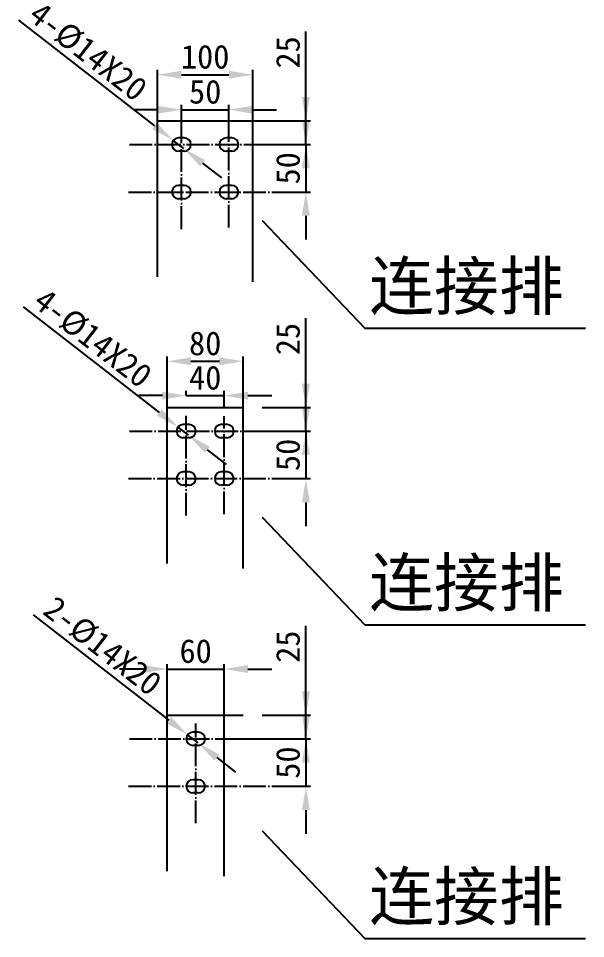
# Model space of a CAD drawing. Header units: millimetres. Extents: x 574498 to 1170950, y -60215 to -53982.
# Drawn here: x 585439 to 586036, y -59039 to -58070 of the extents above; entities that cross this region are included whole.
import ezdxf

# ---------------------------------------------------------------- set-up
doc = ezdxf.new("R2010")
doc.units = ezdxf.units.MM
doc.linetypes.add('ACAD_ISO04W100', pattern=[30, 24, -3, 0, -3])
doc.layers.add('01', color=7, linetype='Continuous')
doc.styles.get("Standard").update_dxf_attribs({"font": ''})
doc.styles.get('Standard').set_extended_font_data('NSimSun')
doc.dimstyles.new('ISO-25', dxfattribs={"dimtxt": 2.5, "dimasz": 2.5, "dimexe": 1.25, "dimexo": 0.625, "dimtad": 1, "dimtxsty": 'Standard', "dimcen": 2.5, "dimadec": 0, "dimazin": 0, "dimtfac": 1, "dimtmove": 0, "dimatfit": 3, "dimfxl": 1, "dimarcsym": 0})

# ---------------------------------------------------------------- blocks, each defined once
blk = doc.blocks.new('*D341')
at = {"layer": '01', "color": 0, "lineweight": -2}
for p, q in [((585585.88, -58177.54), (585585.88, -58124.03)), ((585685.88, -58177.54), (585685.88, -58124.03)), ((585610.88, -58129.03), (585660.88, -58129.03))]:
    blk.add_line(p, q, dxfattribs=at)
at = {"layer": '01', "color": 0}
for points in [[(585610.88, -58124.86), (585610.88, -58133.2), (585585.88, -58129.03)], [(585660.88, -58124.86), (585660.88, -58133.2), (585685.88, -58129.03)]]:
    blk.add_solid(points, dxfattribs=at)
at = {"layer": 'Defpoints', "color": 0}
for p in [(585685.88, -58129.03), (585585.88, -58177.54), (585685.88, -58177.54)]:
    blk.add_point(p, dxfattribs=at)
at = {"layer": '01', "color": 0, "insert": (585635.88, -58110.28), "char_height": 25, "attachment_point": 5}
blk.add_mtext('100', dxfattribs=at)
blk = doc.blocks.new('*D342')
at = {"layer": '01', "color": 0, "lineweight": -2}
for p, q in [((585585.88, -58165.85), (585560.88, -58165.85)), ((585610.88, -58177.54), (585610.88, -58160.85)), ((585610.88, -58165.85), (585660.88, -58165.85)), ((585660.88, -58177.54), (585660.88, -58160.85)), ((585685.88, -58165.85), (585710.88, -58165.85))]:
    blk.add_line(p, q, dxfattribs=at)
at = {"layer": '01', "color": 0}
for points in [[(585585.88, -58161.68), (585585.88, -58170.02), (585610.88, -58165.85)], [(585685.88, -58161.68), (585685.88, -58170.02), (585660.88, -58165.85)]]:
    blk.add_solid(points, dxfattribs=at)
at = {"layer": 'Defpoints', "color": 0}
for p in [(585660.88, -58165.85), (585610.88, -58177.54), (585660.88, -58177.54)]:
    blk.add_point(p, dxfattribs=at)
at = {"layer": '01', "color": 0, "insert": (585635.88, -58147.1), "char_height": 25, "attachment_point": 5}
blk.add_mtext('50', dxfattribs=at)
blk = doc.blocks.new('*D343')
at = {"layer": '01', "color": 0, "lineweight": -2}
for p, q in [((585741.87, -58152.54), (585741.87, -58083.51)), ((585695.88, -58177.54), (585746.87, -58177.54)), ((585741.87, -58202.54), (585741.87, -58177.54)), ((585714.88, -58202.54), (585746.87, -58202.54)), ((585741.87, -58227.54), (585741.87, -58252.54))]:
    blk.add_line(p, q, dxfattribs=at)
at = {"layer": '01', "color": 0}
for points in [[(585737.71, -58152.54), (585746.04, -58152.54), (585741.87, -58177.54)], [(585737.71, -58227.54), (585746.04, -58227.54), (585741.87, -58202.54)]]:
    blk.add_solid(points, dxfattribs=at)
at = {"layer": 'Defpoints', "color": 0}
for p in [(585695.88, -58177.54), (585714.88, -58202.54), (585741.87, -58202.54)]:
    blk.add_point(p, dxfattribs=at)
at = {"layer": '01', "color": 0, "insert": (585723.12, -58105.53), "char_height": 25, "attachment_point": 5, "rotation": 90}
blk.add_mtext('25', dxfattribs=at)
blk = doc.blocks.new('*D344')
at = {"layer": '01', "color": 0, "lineweight": -2}
for p, q in [((585741.87, -58177.54), (585741.87, -58152.54)), ((585685.88, -58202.54), (585746.87, -58202.54)), ((585741.87, -58202.54), (585741.87, -58252.54)), ((585712.26, -58252.54), (585746.87, -58252.54)), ((585741.87, -58277.54), (585741.87, -58302.54))]:
    blk.add_line(p, q, dxfattribs=at)
at = {"layer": '01', "color": 0}
for points in [[(585737.71, -58177.54), (585746.04, -58177.54), (585741.87, -58202.54)], [(585737.71, -58277.54), (585746.04, -58277.54), (585741.87, -58252.54)]]:
    blk.add_solid(points, dxfattribs=at)
at = {"layer": 'Defpoints', "color": 0}
for p in [(585685.88, -58202.54), (585712.26, -58252.54), (585741.87, -58252.54)]:
    blk.add_point(p, dxfattribs=at)
at = {"layer": '01', "color": 0, "insert": (585723.12, -58227.54), "char_height": 25, "attachment_point": 5, "rotation": 90}
blk.add_mtext('50', dxfattribs=at)
blk = doc.blocks.new('*D356')
at = {"layer": '01', "color": 0, "lineweight": -2}
for p, q in [((585595.88, -58479.27), (585595.88, -58425.76)), ((585675.88, -58479.27), (585675.88, -58425.76)), ((585620.88, -58430.76), (585650.88, -58430.76))]:
    blk.add_line(p, q, dxfattribs=at)
at = {"layer": '01', "color": 0}
for points in [[(585620.88, -58426.6), (585620.88, -58434.93), (585595.88, -58430.76)], [(585650.88, -58426.6), (585650.88, -58434.93), (585675.88, -58430.76)]]:
    blk.add_solid(points, dxfattribs=at)
at = {"layer": 'Defpoints', "color": 0}
for p in [(585675.88, -58430.76), (585595.88, -58479.27), (585675.88, -58479.27)]:
    blk.add_point(p, dxfattribs=at)
at = {"layer": '01', "color": 0, "insert": (585635.88, -58412.01), "char_height": 25, "attachment_point": 5}
blk.add_mtext('80', dxfattribs=at)
blk = doc.blocks.new('*D357')
at = {"layer": '01', "color": 0, "lineweight": -2}
for p, q in [((585615.88, -58466.92), (585615.88, -58461.92)), ((585655.88, -58479.27), (585655.88, -58461.92)), ((585590.88, -58466.92), (585565.88, -58466.92)), ((585615.88, -58466.92), (585655.88, -58466.92)), ((585680.88, -58466.92), (585705.88, -58466.92))]:
    blk.add_line(p, q, dxfattribs=at)
at = {"layer": '01', "color": 0}
for points in [[(585590.88, -58462.76), (585590.88, -58471.09), (585615.88, -58466.92)], [(585680.88, -58462.76), (585680.88, -58471.09), (585655.88, -58466.92)]]:
    blk.add_solid(points, dxfattribs=at)
at = {"layer": 'Defpoints', "color": 0}
for p in [(585615.88, -58466.92), (585655.88, -58466.92), (585655.88, -58479.27)]:
    blk.add_point(p, dxfattribs=at)
at = {"layer": '01', "color": 0, "insert": (585635.88, -58448.17), "char_height": 25, "attachment_point": 5}
blk.add_mtext('40', dxfattribs=at)
blk = doc.blocks.new('*D358')
at = {"layer": '01', "color": 0, "lineweight": -2}
for p, q in [((585741.87, -58454.27), (585741.87, -58385.24)), ((585695.88, -58479.27), (585746.87, -58479.27)), ((585741.87, -58504.27), (585741.87, -58479.27)), ((585714.88, -58504.27), (585746.87, -58504.27)), ((585741.87, -58529.27), (585741.87, -58554.27))]:
    blk.add_line(p, q, dxfattribs=at)
at = {"layer": '01', "color": 0}
for points in [[(585737.71, -58454.27), (585746.04, -58454.27), (585741.87, -58479.27)], [(585737.71, -58529.27), (585746.04, -58529.27), (585741.87, -58504.27)]]:
    blk.add_solid(points, dxfattribs=at)
at = {"layer": 'Defpoints', "color": 0}
for p in [(585695.88, -58479.27), (585714.88, -58504.27), (585741.87, -58504.27)]:
    blk.add_point(p, dxfattribs=at)
at = {"layer": '01', "color": 0, "insert": (585723.12, -58407.26), "char_height": 25, "attachment_point": 5, "rotation": 90}
blk.add_mtext('25', dxfattribs=at)
blk = doc.blocks.new('*D359')
at = {"layer": '01', "color": 0, "lineweight": -2}
for p, q in [((585741.87, -58479.27), (585741.87, -58454.27)), ((585675.88, -58504.27), (585746.87, -58504.27)), ((585741.87, -58504.27), (585741.87, -58554.27)), ((585712.26, -58554.27), (585746.87, -58554.27)), ((585741.87, -58579.27), (585741.87, -58604.27))]:
    blk.add_line(p, q, dxfattribs=at)
at = {"layer": '01', "color": 0}
for points in [[(585737.71, -58479.27), (585746.04, -58479.27), (585741.87, -58504.27)], [(585737.71, -58579.27), (585746.04, -58579.27), (585741.87, -58554.27)]]:
    blk.add_solid(points, dxfattribs=at)
at = {"layer": 'Defpoints', "color": 0}
for p in [(585675.88, -58504.27), (585712.26, -58554.27), (585741.87, -58554.27)]:
    blk.add_point(p, dxfattribs=at)
at = {"layer": '01', "color": 0, "insert": (585723.12, -58529.27), "char_height": 25, "attachment_point": 5, "rotation": 90}
blk.add_mtext('50', dxfattribs=at)
blk = doc.blocks.new('*D360')
at = {"layer": '01', "color": 0, "lineweight": -2}
for p, q in [((585439.39, -58071.6), (585582.62, -58182.9)), ((585613.41, -58206.83), (585602.36, -58198.24)), ((585633.15, -58222.17), (585652.89, -58237.51))]:
    blk.add_line(p, q, dxfattribs=at)
at = {"layer": '01', "color": 0}
for points in [[(585585.17, -58179.61), (585580.06, -58186.19), (585602.36, -58198.24)], [(585635.71, -58218.88), (585630.59, -58225.46), (585613.41, -58206.83)]]:
    blk.add_solid(points, dxfattribs=at)
at = {"layer": 'Defpoints', "color": 0}
for p in [(585602.36, -58198.24), (585613.41, -58206.83)]:
    blk.add_point(p, dxfattribs=at)
at = {"layer": '01', "color": 0, "insert": (585512.64, -58104.78), "char_height": 25, "attachment_point": 5, "rotation": 322.14921}
blk.add_mtext('4-%%C14X20', dxfattribs=at)
blk = doc.blocks.new('*D361')
at = {"layer": '01', "color": 0, "lineweight": -2}
for p, q in [((585444.39, -58373.33), (585587.62, -58484.64)), ((585618.41, -58508.57), (585607.36, -58499.98)), ((585638.15, -58523.91), (585657.89, -58539.25))]:
    blk.add_line(p, q, dxfattribs=at)
at = {"layer": '01', "color": 0}
for points in [[(585590.17, -58481.35), (585585.06, -58487.93), (585607.36, -58499.98)], [(585640.71, -58520.62), (585635.59, -58527.2), (585618.41, -58508.57)]]:
    blk.add_solid(points, dxfattribs=at)
at = {"layer": 'Defpoints', "color": 0}
for p in [(585607.36, -58499.98), (585618.41, -58508.57)]:
    blk.add_point(p, dxfattribs=at)
at = {"layer": '01', "color": 0, "insert": (585517.64, -58406.51), "char_height": 25, "attachment_point": 5, "rotation": 322.14921}
blk.add_mtext('4-%%C14X20', dxfattribs=at)
blk = doc.blocks.new('*D369')
at = {"layer": '01', "color": 0, "lineweight": -2}
for p, q in [((585570.88, -58754.72), (585545.88, -58754.72)), ((585595.88, -58803.22), (585595.88, -58749.72)), ((585595.88, -58754.72), (585655.88, -58754.72)), ((585655.88, -58803.22), (585655.88, -58749.72)), ((585680.88, -58754.72), (585705.88, -58754.72))]:
    blk.add_line(p, q, dxfattribs=at)
at = {"layer": '01', "color": 0}
for points in [[(585570.88, -58750.55), (585570.88, -58758.88), (585595.88, -58754.72)], [(585680.88, -58750.55), (585680.88, -58758.88), (585655.88, -58754.72)]]:
    blk.add_solid(points, dxfattribs=at)
at = {"layer": 'Defpoints', "color": 0}
for p in [(585655.88, -58754.72), (585595.88, -58803.22), (585655.88, -58803.22)]:
    blk.add_point(p, dxfattribs=at)
at = {"layer": '01', "color": 0, "insert": (585625.88, -58735.97), "char_height": 25, "attachment_point": 5}
blk.add_mtext('60', dxfattribs=at)
blk = doc.blocks.new('*D370')
at = {"layer": '01', "color": 0, "lineweight": -2}
for p, q in [((585741.87, -58778.22), (585741.87, -58709.2)), ((585695.88, -58803.22), (585746.87, -58803.22)), ((585741.87, -58828.22), (585741.87, -58803.22)), ((585714.88, -58828.22), (585746.87, -58828.22)), ((585741.87, -58853.22), (585741.87, -58878.22))]:
    blk.add_line(p, q, dxfattribs=at)
at = {"layer": '01', "color": 0}
for points in [[(585737.71, -58778.22), (585746.04, -58778.22), (585741.87, -58803.22)], [(585737.71, -58853.22), (585746.04, -58853.22), (585741.87, -58828.22)]]:
    blk.add_solid(points, dxfattribs=at)
at = {"layer": 'Defpoints', "color": 0}
for p in [(585695.88, -58803.22), (585714.88, -58828.22), (585741.87, -58828.22)]:
    blk.add_point(p, dxfattribs=at)
at = {"layer": '01', "color": 0, "insert": (585723.12, -58731.21), "char_height": 25, "attachment_point": 5, "rotation": 90}
blk.add_mtext('25', dxfattribs=at)
blk = doc.blocks.new('*D371')
at = {"layer": '01', "color": 0, "lineweight": -2}
for p, q in [((585741.87, -58803.22), (585741.87, -58778.22)), ((585655.88, -58828.22), (585746.87, -58828.22)), ((585741.87, -58828.22), (585741.87, -58878.22)), ((585712.26, -58878.22), (585746.87, -58878.22)), ((585741.87, -58903.22), (585741.87, -58928.22))]:
    blk.add_line(p, q, dxfattribs=at)
at = {"layer": '01', "color": 0}
for points in [[(585737.71, -58803.22), (585746.04, -58803.22), (585741.87, -58828.22)], [(585737.71, -58903.22), (585746.04, -58903.22), (585741.87, -58878.22)]]:
    blk.add_solid(points, dxfattribs=at)
at = {"layer": 'Defpoints', "color": 0}
for p in [(585655.88, -58828.22), (585712.26, -58878.22), (585741.87, -58878.22)]:
    blk.add_point(p, dxfattribs=at)
at = {"layer": '01', "color": 0, "insert": (585723.12, -58853.22), "char_height": 25, "attachment_point": 5, "rotation": 90}
blk.add_mtext('50', dxfattribs=at)
blk = doc.blocks.new('*D372')
at = {"layer": '01', "color": 0, "lineweight": -2}
for p, q in [((585454.83, -58697.63), (585597.62, -58808.59)), ((585628.41, -58832.52), (585617.36, -58823.93)), ((585648.15, -58847.86), (585667.89, -58863.2))]:
    blk.add_line(p, q, dxfattribs=at)
at = {"layer": '01', "color": 0}
for points in [[(585600.17, -58805.3), (585595.06, -58811.88), (585617.36, -58823.93)], [(585650.71, -58844.57), (585645.59, -58851.15), (585628.41, -58832.52)]]:
    blk.add_solid(points, dxfattribs=at)
at = {"layer": 'Defpoints', "color": 0}
for p in [(585617.36, -58823.93), (585628.41, -58832.52)]:
    blk.add_point(p, dxfattribs=at)
at = {"layer": '01', "color": 0, "insert": (585527.86, -58730.63), "char_height": 25, "attachment_point": 5, "rotation": 322.14921}
blk.add_mtext('2-%%C14X20', dxfattribs=at)

msp = doc.modelspace()

# ---------------------------------------------------------------- linework, layer by layer
at = {"layer": '01', "color": 4}
for p, q in [((585585.883, -58177.53908), (585695.883, -58177.53908)), ((585585.883, -58341.89734), (585585.883, -58177.53908)), ((585685.883, -58347.2489), (585685.883, -58177.53908)), ((585613.883, -58195.53908), (585607.883, -58195.53908)), ((585663.883, -58195.53908), (585657.883, -58195.53908)), ((585613.883, -58209.53908), (585607.883, -58209.53908)), ((585663.883, -58209.53908), (585657.883, -58209.53908)), ((585613.883, -58245.53908), (585607.883, -58245.53908)), ((585663.883, -58245.53908), (585657.883, -58245.53908)), ((585613.883, -58259.53908), (585607.883, -58259.53908)), ((585663.883, -58259.53908), (585657.883, -58259.53908)), ((585695.73046, -58282.5802), (585803.8689, -58396.01125)), ((585803.8689, -58396.01125), (586036.13212, -58396.01125)), ((585595.883, -58479.27175), (585675.883, -58479.27175)), ((585595.883, -58643.63001), (585595.883, -58479.27175)), ((585595.883, -58479.27175), (585675.883, -58479.27175)), ((585675.883, -58648.98157), (585675.883, -58479.27175)), ((585618.883, -58497.27175), (585612.883, -58497.27175)), ((585658.883, -58497.27175), (585652.883, -58497.27175)), ((585618.883, -58511.27175), (585612.883, -58511.27175)), ((585658.883, -58511.27175), (585652.883, -58511.27175)), ((585618.883, -58547.27175), (585612.883, -58547.27175)), ((585658.883, -58547.27175), (585652.883, -58547.27175)), ((585618.883, -58561.27175), (585612.883, -58561.27175)), ((585658.883, -58561.27175), (585652.883, -58561.27175)), ((585695.73046, -58594.79962), (585803.8689, -58708.23068)), ((585803.8689, -58708.23068), (586036.13212, -58708.23068)), ((585595.883, -58803.22333), (585675.883, -58803.22333)), ((585595.883, -58967.5816), (585595.883, -58803.22333)), ((585595.883, -58803.22333), (585675.883, -58803.22333)), ((585655.883, -58972.93315), (585655.883, -58803.22333)), ((585628.883, -58821.22333), (585622.883, -58821.22333)), ((585628.883, -58835.22333), (585622.883, -58835.22333)), ((585628.883, -58871.22333), (585622.883, -58871.22333)), ((585628.883, -58885.22333), (585622.883, -58885.22333)), ((585695.73046, -58925.1051), (585803.8689, -59038.53615)), ((585803.8689, -59038.53615), (586036.13212, -59038.53615))]:
    msp.add_line(p, q, dxfattribs=at)
at = {"layer": '01', "color": 4, "linetype": 'ACAD_ISO04W100'}
for p, q in [((585610.883, -58291.49226), (585610.883, -58177.53908)), ((585660.883, -58290.01848), (585660.883, -58177.53908)), ((585556.15897, -58202.53908), (585714.87733, -58202.53908)), ((585555.34661, -58252.53908), (585712.26064, -58252.53908)), ((585615.883, -58593.22493), (585615.883, -58488.1657)), ((585655.883, -58591.75115), (585655.883, -58488.43482)), ((585556.15897, -58504.27175), (585714.87733, -58504.27175)), ((585555.34661, -58554.27175), (585712.26064, -58554.27175)), ((585625.883, -58917.17651), (585625.883, -58812.11729)), ((585556.15897, -58828.22333), (585714.87733, -58828.22333)), ((585555.34661, -58878.22333), (585712.26064, -58878.22333))]:
    msp.add_line(p, q, dxfattribs=at)
at = {"layer": '01', "color": 4}
for centre, start, end in [((585607.883, -58202.53908), 90, 270), ((585613.883, -58202.53908), 270, 90), ((585657.883, -58202.53908), 90, 270), ((585663.883, -58202.53908), 270, 90), ((585607.883, -58252.53908), 90, 270), ((585613.883, -58252.53908), 270, 90), ((585657.883, -58252.53908), 90, 270), ((585663.883, -58252.53908), 270, 90), ((585612.883, -58504.27175), 90, 270), ((585618.883, -58504.27175), 270, 90), ((585652.883, -58504.27175), 90, 270), ((585658.883, -58504.27175), 270, 90), ((585612.883, -58554.27175), 90, 270), ((585618.883, -58554.27175), 270, 90), ((585652.883, -58554.27175), 90, 270), ((585658.883, -58554.27175), 270, 90), ((585622.883, -58828.22333), 90, 270), ((585628.883, -58828.22333), 270, 90), ((585622.883, -58878.22333), 90, 270), ((585628.883, -58878.22333), 270, 90)]:
    msp.add_arc(centre, 7, start, end, dxfattribs=at)

# ---------------------------------------------------------------- texts
for p in [(585808.48333, -58376.49349), (585808.48333, -58688.71292), (585808.48333, -59019.01839)]:
    msp.add_text('连接排', height=50, dxfattribs=at).set_placement(p)

# ---------------------------------------------------------------- dimensions: what is measured, and where the dimension line sits
for p1, p2, text, picture, middle in [((585613.41028, -58206.83433), (585602.35572, -58198.24383), '4-%%C14X20', '*D360', (585512.63706, -58104.77758)), ((585618.41028, -58508.567), (585607.35572, -58499.9765), '4-%%C14X20', '*D361', (585517.63706, -58406.51025)), ((585628.41028, -58832.51858), (585617.35572, -58823.92808), '2-%%C14X20', '*D372', (585527.8564, -58730.63228))]:
    dim = msp.add_diameter_dim_2p(p1=p1, p2=p2, text=text, dimstyle='ISO-25', override={"dimscale": 10, "dimexe": 0.5, "dimexo": 0, "dimfxl": 200}, dxfattribs=at)
    dim.commit()
    dim.dimension.update_dxf_attribs({"geometry": picture, "text_midpoint": middle})
for base, p1, p2, picture, middle in [((585741.87415, -58202.53908), (585695.883, -58177.53908), (585714.87733, -58202.53908), '*D343', (585741.87415, -58105.52519)), ((585741.87415, -58504.27175), (585695.883, -58479.27175), (585714.87733, -58504.27175), '*D358', (585741.87415, -58407.25786)), ((585741.87415, -58828.22333), (585695.883, -58803.22333), (585714.87733, -58828.22333), '*D370', (585741.87415, -58731.20944))]:
    dim = msp.add_linear_dim(base=base, p1=p1, p2=p2, angle=90, dimstyle='ISO-25', override={"dimscale": 10, "dimexe": 0.5, "dimexo": 0, "dimfxl": 200}, dxfattribs=at)
    dim.commit()
    dim.dimension.update_dxf_attribs({"geometry": picture, "text_midpoint": middle, "dimtype": 160})
for base, p1, p2, picture, middle in [((585685.883, -58129.03166), (585585.883, -58177.53908), (585685.883, -58177.53908), '*D341', (585635.883, -58110.28166)), ((585660.883, -58165.84914), (585610.883, -58177.53908), (585660.883, -58177.53908), '*D342', (585635.883, -58147.09914)), ((585675.883, -58430.76433), (585595.883, -58479.27175), (585675.883, -58479.27175), '*D356', (585635.883, -58412.01433)), ((585655.883, -58754.71592), (585595.883, -58803.22333), (585655.883, -58803.22333), '*D369', (585625.883, -58735.96592))]:
    dim = msp.add_linear_dim(base=base, p1=p1, p2=p2, dimstyle='ISO-25', override={"dimscale": 10, "dimexe": 0.5, "dimexo": 0, "dimfxl": 200}, dxfattribs=at)
    dim.commit()
    dim.dimension.update_dxf_attribs({"geometry": picture, "text_midpoint": middle})
for base, p1, p2, picture, middle in [((585741.87415, -58252.53908), (585685.883, -58202.53908), (585712.26064, -58252.53908), '*D344', (585723.12415, -58227.53908)), ((585741.87415, -58554.27175), (585675.883, -58504.27175), (585712.26064, -58554.27175), '*D359', (585723.12415, -58529.27175)), ((585741.87415, -58878.22333), (585655.883, -58828.22333), (585712.26064, -58878.22333), '*D371', (585723.12415, -58853.22333))]:
    dim = msp.add_linear_dim(base=base, p1=p1, p2=p2, angle=90, dimstyle='ISO-25', override={"dimscale": 10, "dimexe": 0.5, "dimexo": 0, "dimfxl": 200}, dxfattribs=at)
    dim.commit()
    dim.dimension.update_dxf_attribs({"geometry": picture, "text_midpoint": middle})
dim = msp.add_linear_dim(base=(585655.883, -58466.92308), p1=(585615.883, -58466.92308), p2=(585655.883, -58479.27175), dimstyle='ISO-25', override={"dimscale": 10, "dimexe": 0.5, "dimexo": 0, "dimfxl": 200}, dxfattribs=at)
dim.commit()
dim.dimension.update_dxf_attribs({"geometry": '*D357', "text_midpoint": (585635.883, -58466.92308), "dimtype": 160})

doc.saveas('drawing.dxf')
